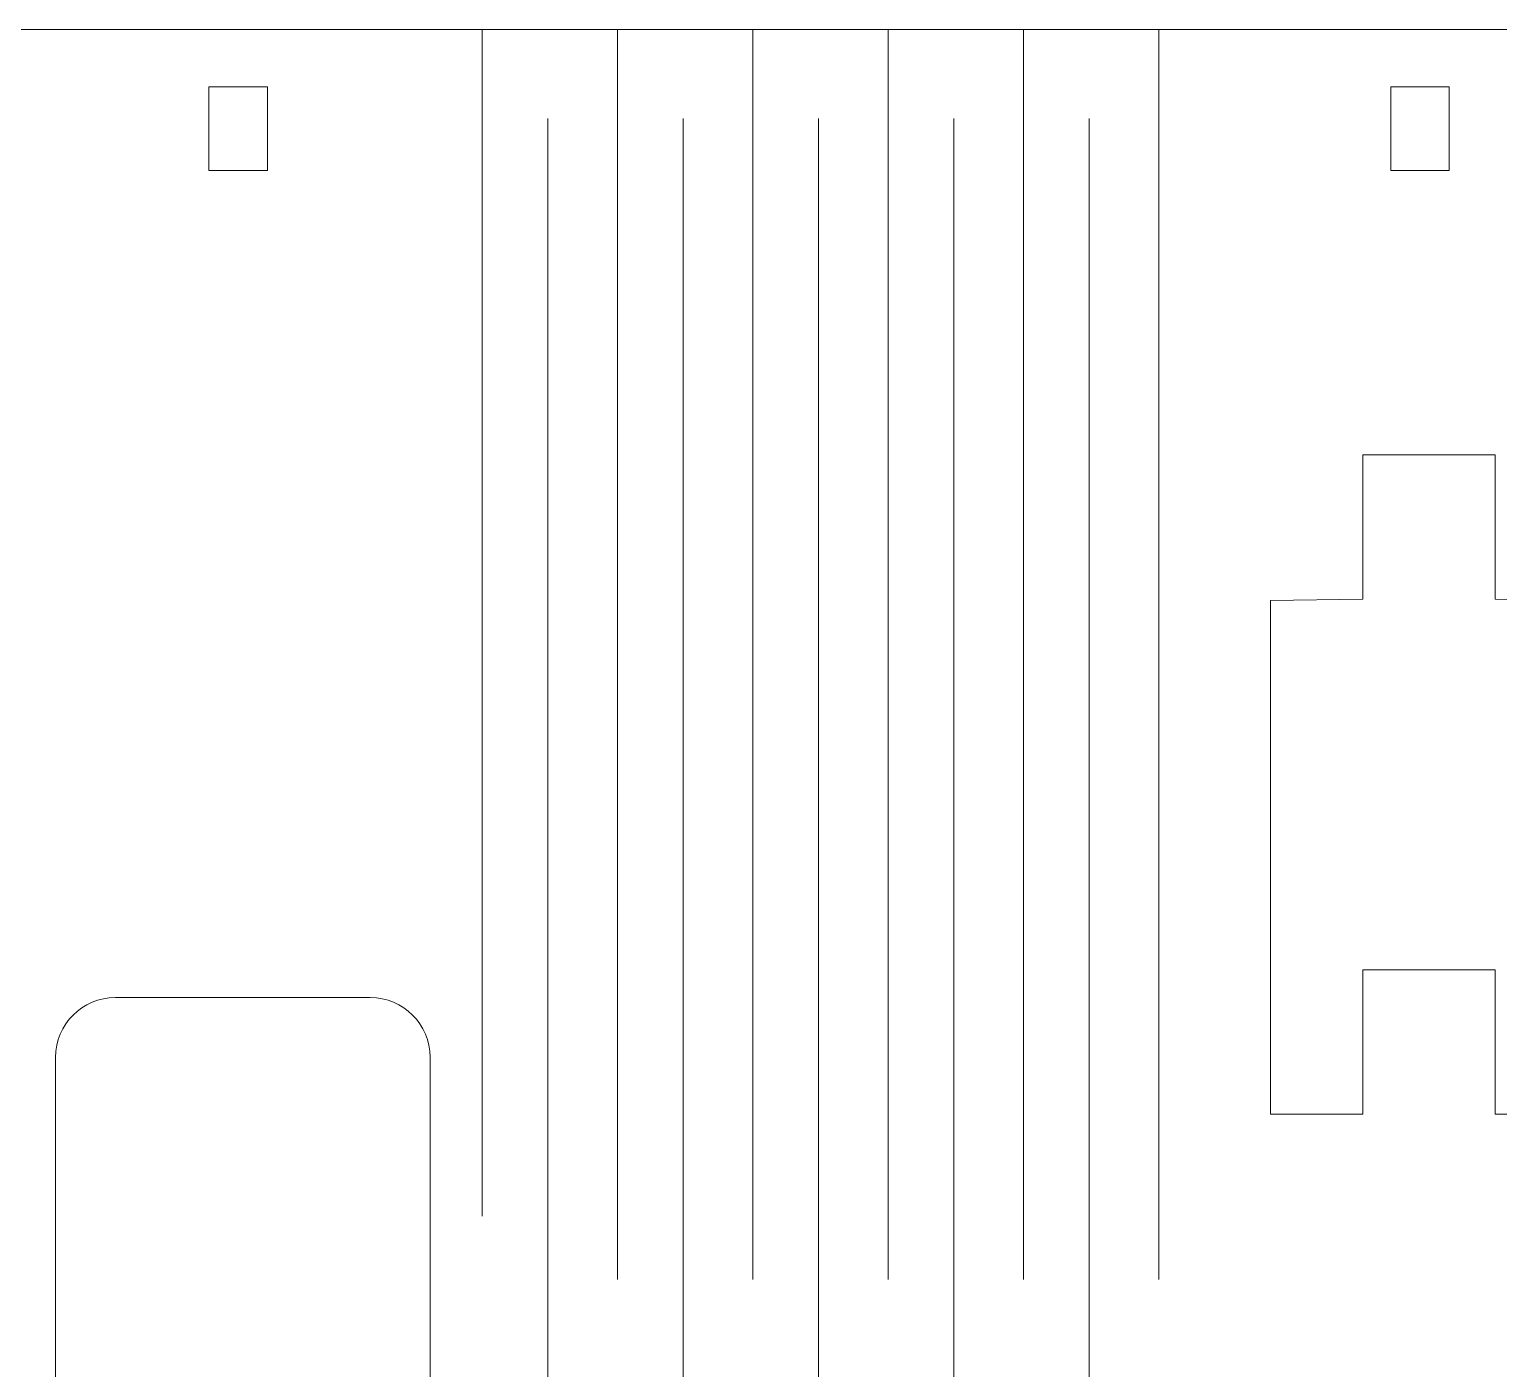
# Model space of a CAD drawing. Header units: inches. Extents: x -13.1 to 5.3, y 4.1 to 8.8.
# Drawn here: x -6.941 to -4.353, y 6.422 to 8.783 of the extents above; entities that cross this region are included whole.
import ezdxf

# ---------------------------------------------------------------- set-up
doc = ezdxf.new("R2010")
doc.units = ezdxf.units.IN
doc.header["$MEASUREMENT"] = 0
doc.layers.add('svg2', color=7, linetype='Continuous')

# ---------------------------------------------------------------- blocks, each defined once
blk = doc.blocks.new('block 3')
at = {"layer": 'svg2', "color": 7, "lineweight": 5, "true_color": 0xffffff}
for points in [[(-4.1958, 6.8705), (-4.3587, 6.8705), (-4.3587, 7.1249), (-4.5915, 7.1249), (-4.5915, 6.8705), (-4.7544, 6.8705), (-4.7544, 7.776), (-4.5915, 7.7784), (-4.5915, 8.0328), (-4.3587, 8.0328), (-4.3587, 7.7784), (-4.1958, 7.776)], [(-4.1958, 8.7828), (-12.5895, 8.7828)], [(-6.1434, 6.6902), (-6.1434, 8.7828)], [(-5.9049, 6.5791), (-5.9049, 8.7828)], [(-5.6664, 6.5791), (-5.6664, 8.7828)], [(-5.428, 6.5791), (-5.428, 8.7828)], [(-5.1895, 6.5791), (-5.1895, 8.7828)], [(-4.9511, 6.5791), (-4.9511, 8.7828)], [(-6.6251, 8.5339), (-6.6251, 8.6816), (-6.5218, 8.6816), (-6.5218, 8.5339), (-6.6251, 8.5339)], [(-4.5427, 8.5339), (-4.5427, 8.6816), (-4.4394, 8.6816), (-4.4394, 8.5339), (-4.5427, 8.5339)], [(-6.028, 4.218), (-6.028, 8.6254)], [(-5.7895, 4.218), (-5.7895, 8.6254)], [(-5.551, 4.218), (-5.551, 8.6254)], [(-5.3126, 4.218), (-5.3126, 8.6254)], [(-5.0741, 4.218), (-5.0741, 8.6254)]]:
    blk.add_lwpolyline(points, dxfattribs=at)
blk.add_open_spline([(-6.7899, 7.0759), (-6.7899, 7.0759), (-6.3408, 7.0759), (-6.3408, 7.0759), (-6.2826, 7.0759), (-6.2354, 7.0287), (-6.2354, 6.9705), (-6.2354, 6.9705), (-6.2354, 6.051), (-6.2354, 6.051), (-6.2354, 5.9928), (-6.2826, 5.9456), (-6.3408, 5.9456), (-6.3408, 5.9456), (-6.7899, 5.9456), (-6.7899, 5.9456), (-6.8481, 5.9456), (-6.8953, 5.9928), (-6.8953, 6.051), (-6.8953, 6.051), (-6.8953, 6.9705), (-6.8953, 6.9705), (-6.8953, 7.0287), (-6.8481, 7.0759), (-6.7899, 7.0759)], degree=3, knots=[0, 0, 0, 0, 1, 1, 1, 2, 2, 2, 3, 3, 3, 4, 4, 4, 5, 5, 5, 6, 6, 6, 7, 7, 7, 8, 8, 8, 8], dxfattribs=at)

msp = doc.modelspace()

# ---------------------------------------------------------------- block references
at = {"layer": 'svg2'}
msp.add_blockref('block 3', (0, 0), dxfattribs=at)

doc.saveas('drawing.dxf')
